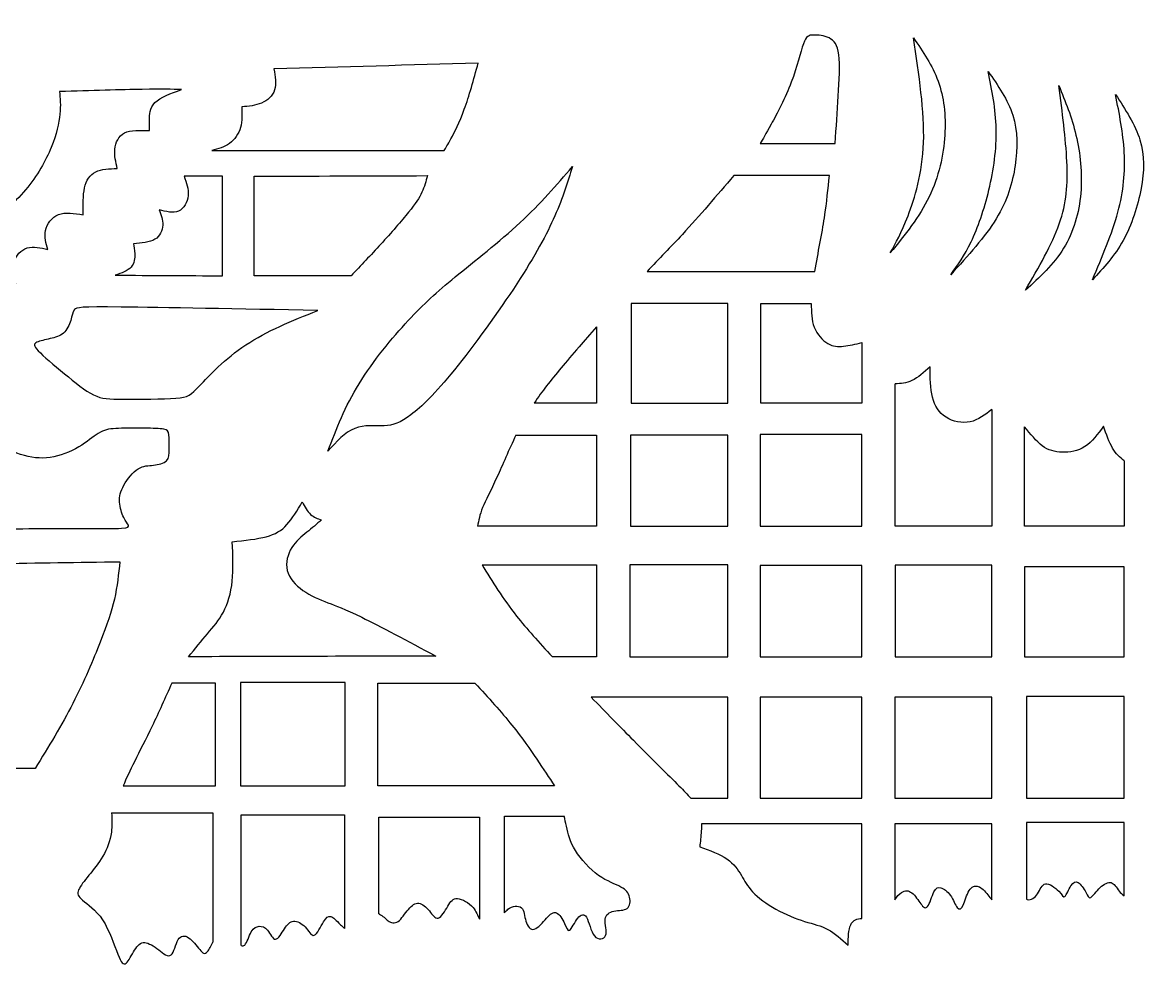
# Model space of a CAD drawing. Header units: millimetres. Extents: x 30 to 570, y 16 to 401.
# Drawn here: x 272.5 to 389.3, y 116.4 to 214.3 of the extents above; entities that cross this region are included whole.
import ezdxf

# ---------------------------------------------------------------- set-up
doc = ezdxf.new("R2010")
doc.units = ezdxf.units.MM
for name, color, linetype in [('Default', 7, 'Continuous'), ('DV1_Layer_1', 7, 'Continuous'), ('Layer_1', 7, 'Continuous')]:
    doc.layers.add(name, color=color, linetype=linetype)

# ---------------------------------------------------------------- blocks, each defined once
blk = doc.blocks.new('SE')
at = {"layer": 'DV1_Layer_1', "color": 7, "linetype": 'Continuous'}
for points, knots in [([(300.17, 19.96), (298.13, 20), (296.08, 20.05), (294.36, 20.47), (292.65, 20.89), (291.27, 21.7), (290.4, 22.74), (289.53, 23.79), (289.18, 25.08), (288.82, 26.37), (287.26, 26.33), (284.15, 26.24), (281.21, 28.28), (280.05, 29.42), (278.89, 30.55), (278.05, 31.8), (277.2, 33.05), (276.49, 32.42), (275.06, 31.18), (271.86, 31.53), (270.68, 32.31), (269.5, 33.09), (268.74, 34.47), (267.99, 35.85), (267.05, 34.87), (266.12, 33.89), (264.74, 33.38), (263.36, 32.87), (261.53, 32.83), (260.13, 33.16), (258.73, 33.49), (257.75, 34.21), (257.08, 35.07), (256.41, 35.94), (256.05, 36.97), (255.7, 37.99), (253.83, 37.9), (250.09, 37.72), (244.21, 39.86), (238.87, 42.26), (234.95, 41.91), (233.02, 41.42), (231.08, 40.93), (229.16, 40.13), (227.14, 38.79), (225.11, 37.46), (222.98, 35.59), (220.46, 33.87), (217.95, 32.16), (212.16, 29.04), (208.28, 27.04), (201.96, 24.99), (198.96, 24.34), (195.95, 23.7), (193.1, 23.43), (189.43, 23.5), (185.76, 23.56), (181.26, 23.97), (177.1, 25.28), (172.94, 26.59), (165.28, 31.04), (156.91, 35.5), (153.21, 37.08), (149.52, 38.66), (146.31, 39.59), (143.49, 40.01), (140.66, 40.44), (138.21, 40.35), (135.87, 39.66), (133.54, 38.97), (129.08, 36.39), (124.28, 35.59), (121.98, 35.41), (119.69, 35.23), (117.51, 35.27), (115.66, 35.63), (113.81, 35.99), (112.3, 36.65), (110.79, 37.32), (109.9, 35.81), (108.11, 32.78), (104.55, 31.53), (102.86, 31.24), (101.17, 30.96), (99.57, 31), (98.21, 31.53), (96.85, 32.07), (95.74, 33.09), (94.96, 34.21), (94.18, 35.32), (93.73, 36.52), (93.42, 37.79), (93.11, 39.06), (92.93, 40.39), (92.76, 41.73), (90.17, 40.88), (87.59, 40.04), (84.56, 39.21), (81.54, 38.39), (74.59, 36.79), (69.43, 36.43), (66.6, 36.68), (63.77, 36.92), (60.7, 37.59), (57.41, 38.9), (54.11, 40.22), (50.6, 42.17), (48.24, 45.18), (45.88, 48.18), (43.47, 56.29), (44.81, 61.36), (45.94, 63.41), (47.08, 65.46), (48.68, 67.02), (50.28, 68.57), (47.52, 70.89), (44.76, 73.2), (42, 75.52), (44.45, 78.15), (46.9, 80.77), (49.35, 83.4), (46.77, 85.8), (44.18, 88.21), (41.6, 90.61), (44.14, 93.24), (46.68, 95.87), (49.21, 98.49), (46.63, 101.12), (44.05, 103.75), (41.47, 106.37), (44.14, 109.04), (46.81, 111.71), (49.48, 114.39), (46.68, 116.88), (43.87, 119.37), (41.07, 121.87), (43.34, 124.63), (45.61, 127.39), (47.88, 130.15), (45.12, 132.68), (42.36, 135.22), (39.6, 137.76), (41.96, 140.39), (44.32, 143.01), (46.68, 145.64), (44.01, 148), (41.33, 150.36), (38.66, 152.72), (41.33, 155.3), (44.01, 157.88), (46.68, 160.46), (43.92, 162.87), (41.16, 165.27), (38.4, 167.68), (41.16, 170.39), (43.92, 173.11), (46.68, 175.82), (43.78, 178.09), (40.89, 180.36), (38, 182.63), (40.62, 185.31), (43.25, 187.98), (45.88, 190.65), (43.43, 193.14), (40.98, 195.63), (38.53, 198.13), (41.38, 200.49), (44.23, 202.85), (47.08, 205.21), (44.63, 207.7), (42.18, 210.19), (39.73, 212.69), (42.14, 215.22), (44.54, 217.76), (46.94, 220.3), (44.27, 222.66), (41.6, 225.02), (38.93, 227.38), (41.29, 230.32), (43.65, 233.25), (46.01, 236.19), (43.47, 238.37), (40.93, 240.56), (38.4, 242.74), (40.93, 245.68), (43.47, 248.61), (46.01, 251.55), (43.03, 253.56), (40.04, 255.56), (37.06, 257.56), (39.78, 259.83), (42.49, 262.1), (45.21, 264.37), (42.27, 267.04), (39.33, 269.72), (36.39, 272.39), (39.33, 274.92), (42.27, 277.46), (45.21, 280), (42.4, 282.49), (39.6, 284.99), (36.79, 287.48), (39.82, 290.06), (42.85, 292.64), (45.88, 295.23), (43.25, 297.81), (40.62, 300.39), (38, 302.97), (41.07, 305.29), (44.14, 307.6), (47.21, 309.92), (44.5, 311.88), (41.78, 313.84), (39.06, 315.79), (41.82, 318.51), (44.58, 321.23), (47.35, 323.94), (44.41, 326.79), (41.47, 329.64), (38.53, 332.49), (41.6, 334.8), (44.67, 337.12), (47.75, 339.43), (44.9, 342.24), (42.05, 345.04), (39.2, 347.85), (42, 349.94), (44.81, 352.03), (47.61, 354.13), (44.76, 356.17), (41.91, 358.22), (39.06, 360.27), (41.82, 363.07), (44.58, 365.88), (47.35, 368.68), (44.85, 370.78), (42.36, 372.87), (39.87, 374.96)], [0, 0, 0, 0, 0.011364, 0.011364, 0.011364, 0.022727, 0.022727, 0.022727, 0.034091, 0.034091, 0.034091, 0.045455, 0.056818, 0.056818, 0.056818, 0.068182, 0.068182, 0.068182, 0.079545, 0.090909, 0.090909, 0.090909, 0.102273, 0.102273, 0.102273, 0.113636, 0.113636, 0.113636, 0.125, 0.125, 0.125, 0.136364, 0.136364, 0.136364, 0.147727, 0.147727, 0.147727, 0.159091, 0.170455, 0.181818, 0.193182, 0.193182, 0.193182, 0.204545, 0.204545, 0.204545, 0.215909, 0.215909, 0.215909, 0.227273, 0.238636, 0.25, 0.25, 0.25, 0.261364, 0.261364, 0.261364, 0.272727, 0.272727, 0.272727, 0.284091, 0.295455, 0.295455, 0.295455, 0.306818, 0.306818, 0.306818, 0.318182, 0.318182, 0.318182, 0.329545, 0.340909, 0.340909, 0.340909, 0.352273, 0.352273, 0.352273, 0.363636, 0.363636, 0.363636, 0.375, 0.386364, 0.386364, 0.386364, 0.397727, 0.397727, 0.397727, 0.409091, 0.409091, 0.409091, 0.420455, 0.420455, 0.420455, 0.431818, 0.431818, 0.431818, 0.443182, 0.443182, 0.443182, 0.454545, 0.465909, 0.465909, 0.465909, 0.477273, 0.477273, 0.477273, 0.488636, 0.488636, 0.488636, 0.5, 0.511364, 0.511364, 0.511364, 0.522727, 0.522727, 0.522727, 0.534091, 0.534091, 0.534091, 0.545455, 0.545455, 0.545455, 0.556818, 0.556818, 0.556818, 0.568182, 0.568182, 0.568182, 0.579545, 0.579545, 0.579545, 0.590909, 0.590909, 0.590909, 0.602273, 0.602273, 0.602273, 0.613636, 0.613636, 0.613636, 0.625, 0.625, 0.625, 0.636364, 0.636364, 0.636364, 0.647727, 0.647727, 0.647727, 0.659091, 0.659091, 0.659091, 0.670455, 0.670455, 0.670455, 0.681818, 0.681818, 0.681818, 0.693182, 0.693182, 0.693182, 0.704545, 0.704545, 0.704545, 0.715909, 0.715909, 0.715909, 0.727273, 0.727273, 0.727273, 0.738636, 0.738636, 0.738636, 0.75, 0.75, 0.75, 0.761364, 0.761364, 0.761364, 0.772727, 0.772727, 0.772727, 0.784091, 0.784091, 0.784091, 0.795455, 0.795455, 0.795455, 0.806818, 0.806818, 0.806818, 0.818182, 0.818182, 0.818182, 0.829545, 0.829545, 0.829545, 0.840909, 0.840909, 0.840909, 0.852273, 0.852273, 0.852273, 0.863636, 0.863636, 0.863636, 0.875, 0.875, 0.875, 0.886364, 0.886364, 0.886364, 0.897727, 0.897727, 0.897727, 0.909091, 0.909091, 0.909091, 0.920455, 0.920455, 0.920455, 0.931818, 0.931818, 0.931818, 0.943182, 0.943182, 0.943182, 0.954545, 0.954545, 0.954545, 0.965909, 0.965909, 0.965909, 0.977273, 0.977273, 0.977273, 1, 1, 1, 1]), ([(300.17, 19.96), (302.22, 20), (304.27, 20.05), (305.98, 20.47), (307.7, 20.89), (309.08, 21.7), (309.95, 22.74), (310.81, 23.79), (311.17, 25.08), (311.53, 26.37), (313.09, 26.33), (316.2, 26.24), (319.14, 28.28), (320.3, 29.42), (321.46, 30.55), (322.3, 31.8), (323.15, 33.05), (323.86, 32.42), (325.28, 31.18), (328.49, 31.53), (329.67, 32.31), (330.85, 33.09), (331.61, 34.47), (332.36, 35.85), (333.3, 34.87), (334.23, 33.89), (335.61, 33.38), (336.99, 32.87), (338.82, 32.83), (340.22, 33.16), (341.62, 33.49), (342.6, 34.21), (343.27, 35.07), (343.94, 35.94), (344.29, 36.97), (344.65, 37.99), (346.52, 37.9), (350.26, 37.72), (356.14, 39.86), (361.48, 42.26), (365.4, 41.91), (367.33, 41.42), (369.27, 40.93), (371.18, 40.13), (373.21, 38.79), (375.24, 37.46), (377.37, 35.59), (379.89, 33.87), (382.4, 32.16), (388.19, 29.04), (392.06, 27.04), (398.39, 24.99), (401.39, 24.34), (404.4, 23.7), (407.25, 23.43), (410.92, 23.5), (414.59, 23.56), (419.09, 23.97), (423.25, 25.28), (427.41, 26.59), (435.07, 31.04), (443.44, 35.5), (447.14, 37.08), (450.83, 38.66), (454.04, 39.59), (456.86, 40.01), (459.69, 40.44), (462.14, 40.35), (464.48, 39.66), (466.81, 38.97), (471.26, 36.39), (476.07, 35.59), (478.37, 35.41), (480.66, 35.23), (482.84, 35.27), (484.69, 35.63), (486.54, 35.99), (488.05, 36.65), (489.56, 37.32), (490.45, 35.81), (492.23, 32.78), (495.8, 31.53), (497.49, 31.24), (499.18, 30.96), (500.78, 31), (502.14, 31.53), (503.5, 32.07), (504.61, 33.09), (505.39, 34.21), (506.17, 35.32), (506.61, 36.52), (506.93, 37.79), (507.24, 39.06), (507.42, 40.39), (507.59, 41.73), (510.18, 40.88), (512.76, 40.04), (515.78, 39.21), (518.81, 38.39), (525.76, 36.79), (530.92, 36.43), (533.75, 36.68), (536.58, 36.92), (539.65, 37.59), (542.94, 38.9), (546.24, 40.22), (549.75, 42.17), (552.11, 45.18), (554.47, 48.18), (556.88, 56.29), (555.54, 61.36), (554.41, 63.41), (553.27, 65.46), (551.67, 67.02), (550.07, 68.57), (552.83, 70.89), (555.59, 73.2), (558.35, 75.52), (555.9, 78.15), (553.45, 80.77), (551, 83.4), (553.58, 85.8), (556.16, 88.21), (558.75, 90.61), (556.21, 93.24), (553.67, 95.87), (551.13, 98.49), (553.72, 101.12), (556.3, 103.75), (558.88, 106.37), (556.21, 109.04), (553.54, 111.71), (550.87, 114.39), (553.67, 116.88), (556.48, 119.37), (559.28, 121.87), (557.01, 124.63), (554.74, 127.39), (552.47, 130.15), (555.23, 132.68), (557.99, 135.22), (560.75, 137.76), (558.39, 140.39), (556.03, 143.01), (553.67, 145.64), (556.34, 148), (559.01, 150.36), (561.68, 152.72), (559.01, 155.3), (556.34, 157.88), (553.67, 160.46), (556.43, 162.87), (559.19, 165.27), (561.95, 167.68), (559.19, 170.39), (556.43, 173.11), (553.67, 175.82), (556.57, 178.09), (559.46, 180.36), (562.35, 182.63), (559.73, 185.31), (557.1, 187.98), (554.47, 190.65), (556.92, 193.14), (559.37, 195.63), (561.82, 198.13), (558.97, 200.49), (556.12, 202.85), (553.27, 205.21), (555.72, 207.7), (558.17, 210.19), (560.62, 212.69), (558.21, 215.22), (555.81, 217.76), (553.4, 220.3), (556.08, 222.66), (558.75, 225.02), (561.42, 227.38), (559.06, 230.32), (556.7, 233.25), (554.34, 236.19), (556.88, 238.37), (559.41, 240.56), (561.95, 242.74), (559.41, 245.68), (556.88, 248.61), (554.34, 251.55), (557.32, 253.56), (560.3, 255.56), (563.29, 257.56), (560.57, 259.83), (557.86, 262.1), (555.14, 264.37), (558.08, 267.04), (561.02, 269.72), (563.96, 272.39), (561.02, 274.92), (558.08, 277.46), (555.14, 280), (557.95, 282.49), (560.75, 284.99), (563.55, 287.48), (560.53, 290.06), (557.5, 292.64), (554.47, 295.23), (557.1, 297.81), (559.73, 300.39), (562.35, 302.97), (559.28, 305.29), (556.21, 307.6), (553.14, 309.92), (555.85, 311.88), (558.57, 313.84), (561.28, 315.79), (558.52, 318.51), (555.76, 321.23), (553, 323.94), (555.94, 326.79), (558.88, 329.64), (561.82, 332.49), (558.75, 334.8), (555.67, 337.12), (552.6, 339.43), (555.45, 342.24), (558.3, 345.04), (561.15, 347.85), (558.35, 349.94), (555.54, 352.03), (552.74, 354.13), (555.59, 356.17), (558.44, 358.22), (561.28, 360.27), (558.52, 363.07), (555.76, 365.88), (553, 368.68), (555.5, 370.78), (557.99, 372.87), (560.48, 374.96)], [0, 0, 0, 0, 0.011364, 0.011364, 0.011364, 0.022727, 0.022727, 0.022727, 0.034091, 0.034091, 0.034091, 0.045455, 0.056818, 0.056818, 0.056818, 0.068182, 0.068182, 0.068182, 0.079545, 0.090909, 0.090909, 0.090909, 0.102273, 0.102273, 0.102273, 0.113636, 0.113636, 0.113636, 0.125, 0.125, 0.125, 0.136364, 0.136364, 0.136364, 0.147727, 0.147727, 0.147727, 0.159091, 0.170455, 0.181818, 0.193182, 0.193182, 0.193182, 0.204545, 0.204545, 0.204545, 0.215909, 0.215909, 0.215909, 0.227273, 0.238636, 0.25, 0.25, 0.25, 0.261364, 0.261364, 0.261364, 0.272727, 0.272727, 0.272727, 0.284091, 0.295455, 0.295455, 0.295455, 0.306818, 0.306818, 0.306818, 0.318182, 0.318182, 0.318182, 0.329545, 0.340909, 0.340909, 0.340909, 0.352273, 0.352273, 0.352273, 0.363636, 0.363636, 0.363636, 0.375, 0.386364, 0.386364, 0.386364, 0.397727, 0.397727, 0.397727, 0.409091, 0.409091, 0.409091, 0.420455, 0.420455, 0.420455, 0.431818, 0.431818, 0.431818, 0.443182, 0.443182, 0.443182, 0.454545, 0.465909, 0.465909, 0.465909, 0.477273, 0.477273, 0.477273, 0.488636, 0.488636, 0.488636, 0.5, 0.511364, 0.511364, 0.511364, 0.522727, 0.522727, 0.522727, 0.534091, 0.534091, 0.534091, 0.545455, 0.545455, 0.545455, 0.556818, 0.556818, 0.556818, 0.568182, 0.568182, 0.568182, 0.579545, 0.579545, 0.579545, 0.590909, 0.590909, 0.590909, 0.602273, 0.602273, 0.602273, 0.613636, 0.613636, 0.613636, 0.625, 0.625, 0.625, 0.636364, 0.636364, 0.636364, 0.647727, 0.647727, 0.647727, 0.659091, 0.659091, 0.659091, 0.670455, 0.670455, 0.670455, 0.681818, 0.681818, 0.681818, 0.693182, 0.693182, 0.693182, 0.704545, 0.704545, 0.704545, 0.715909, 0.715909, 0.715909, 0.727273, 0.727273, 0.727273, 0.738636, 0.738636, 0.738636, 0.75, 0.75, 0.75, 0.761364, 0.761364, 0.761364, 0.772727, 0.772727, 0.772727, 0.784091, 0.784091, 0.784091, 0.795455, 0.795455, 0.795455, 0.806818, 0.806818, 0.806818, 0.818182, 0.818182, 0.818182, 0.829545, 0.829545, 0.829545, 0.840909, 0.840909, 0.840909, 0.852273, 0.852273, 0.852273, 0.863636, 0.863636, 0.863636, 0.875, 0.875, 0.875, 0.886364, 0.886364, 0.886364, 0.897727, 0.897727, 0.897727, 0.909091, 0.909091, 0.909091, 0.920455, 0.920455, 0.920455, 0.931818, 0.931818, 0.931818, 0.943182, 0.943182, 0.943182, 0.954545, 0.954545, 0.954545, 0.965909, 0.965909, 0.965909, 0.977273, 0.977273, 0.977273, 1, 1, 1, 1]), ([(356.83, 201.73), (356.94, 203.37), (357.05, 205.01), (357.15, 206.65), (357.25, 208.28), (357.34, 209.9), (357.21, 210.93), (357.07, 211.97), (356.72, 212.41), (356.21, 212.67), (355.69, 212.92), (355.03, 212.99), (354.56, 212.98), (354.1, 212.97), (353.83, 212.88), (353.22, 211.24), (352.88, 209.69), (352.27, 208.08), (351.66, 206.47), (350.78, 204.8), (350.19, 203.73), (349.61, 202.66), (349.32, 202.19), (349.03, 201.73)], [0, 0, 0, 0, 0.111111, 0.111111, 0.111111, 0.222222, 0.222222, 0.222222, 0.333333, 0.333333, 0.333333, 0.444444, 0.444444, 0.444444, 0.555556, 0.555556, 0.666667, 0.666667, 0.666667, 0.777778, 0.777778, 0.777778, 1, 1, 1, 1]), ([(364.95, 212.69), (365.53, 208.86), (366.11, 205.03), (366, 201.82), (365.89, 198.62), (365.08, 196.04), (364.39, 194.23), (363.7, 192.43), (363.13, 191.41), (362.55, 190.38), (364.06, 192.25), (365.57, 194.12), (366.58, 196.19), (367.58, 198.26), (368.07, 200.53), (368.2, 202.6), (368.33, 204.67), (368.11, 206.54), (367.51, 208.19), (366.91, 209.84), (365.93, 211.26), (364.95, 212.69)], [0, 0, 0, 0, 0.125, 0.125, 0.125, 0.25, 0.25, 0.25, 0.375, 0.375, 0.375, 0.5, 0.5, 0.5, 0.625, 0.625, 0.625, 0.75, 0.75, 0.75, 1, 1, 1, 1]), ([(319.78, 210.06), (319.31, 208.35), (318.84, 206.64), (318.34, 205.27), (317.84, 203.9), (317.31, 202.88), (316.6, 201.57), (316.42, 201.28), (316.24, 200.99), (308.2, 200.99), (300.16, 200.99), (292.12, 200.99), (292.79, 201.17), (293.45, 201.35), (294.52, 202.13), (294.92, 202.73), (295.11, 203.39), (295.3, 204.06), (295.27, 204.79), (295.25, 205.52), (295.96, 205.59), (296.67, 205.66), (297.92, 206.19), (298.45, 206.66), (298.85, 207.9), (298.72, 208.68), (298.58, 209.46), (305.65, 209.66), (312.71, 209.86), (319.78, 210.06)], [0, 0, 0, 0, 0.083333, 0.083333, 0.083333, 0.166667, 0.166667, 0.25, 0.25, 0.25, 0.333333, 0.333333, 0.333333, 0.416667, 0.416667, 0.5, 0.5, 0.5, 0.583333, 0.583333, 0.583333, 0.666667, 0.666667, 0.75, 0.75, 0.833333, 0.833333, 0.833333, 1, 1, 1, 1]), ([(372.7, 209.21), (373.1, 207.25), (373.5, 205.3), (373.54, 203.23), (373.59, 201.16), (372.96, 196.79), (371.63, 192.96), (370.94, 191.52), (370.25, 190.07), (369.54, 189.09), (368.82, 188.11), (370.6, 190.07), (372.39, 192.03), (373.54, 193.92), (374.7, 195.81), (375.23, 197.64), (375.5, 199.44), (375.77, 201.24), (375.77, 203.03), (375.26, 204.65), (374.75, 206.28), (373.72, 207.74), (372.7, 209.21)], [0, 0, 0, 0, 0.111111, 0.111111, 0.111111, 0.222222, 0.333333, 0.333333, 0.333333, 0.444444, 0.444444, 0.444444, 0.555556, 0.555556, 0.555556, 0.666667, 0.666667, 0.666667, 0.777778, 0.777778, 0.777778, 1, 1, 1, 1]), ([(276.33, 207.12), (279.57, 207.21), (282.81, 207.3), (287.03, 207.37), (288.01, 207.35), (288.99, 207.32), (287.88, 206.92), (286.77, 206.52), (285.66, 205.41), (285.66, 204.7), (285.66, 203.68), (285.66, 203.37), (285.66, 203.06), (284.68, 203.1), (283.7, 203.15), (283.07, 202.83), (282.44, 202.5), (282.15, 201.81), (282.08, 201.14), (282.01, 200.46), (282.17, 199.79), (282.32, 199.13), (281.5, 199.11), (280.68, 199.08), (280.08, 198.78), (279.48, 198.48), (279.1, 197.91), (278.93, 197.12), (278.75, 196.33), (278.77, 195.33), (278.79, 194.33), (277.86, 194.48), (276.93, 194.64), (276.22, 194.36), (275.5, 194.08), (275.02, 193.37), (274.87, 192.7), (274.73, 192.02), (274.93, 191.37), (275.13, 190.73), (274.37, 190.91), (273.62, 191.09), (272.97, 190.89), (272.33, 190.69), (271.8, 190.11), (271.44, 188.75), (271.62, 187.98), (271.8, 187.2), (271.17, 187.33), (270.55, 187.47), (269.51, 187), (269.08, 186.4), (268.66, 185.8), (267.93, 186.75), (267.2, 187.71), (266.39, 188.58), (265.58, 189.44), (264.69, 190.22), (263.8, 191), (265.38, 191.62), (266.95, 192.24), (268.51, 193.21), (270.06, 194.17), (271.6, 195.48), (272.81, 196.93), (274.02, 198.37), (274.91, 199.95), (275.47, 201.32), (276.04, 202.68), (276.28, 203.84), (276.37, 204.77), (276.46, 205.7), (276.39, 206.41), (276.33, 207.12)], [0, 0, 0, 0, 0.037037, 0.037037, 0.074074, 0.074074, 0.074074, 0.111111, 0.111111, 0.148148, 0.148148, 0.185185, 0.185185, 0.185185, 0.222222, 0.222222, 0.222222, 0.259259, 0.259259, 0.259259, 0.296296, 0.296296, 0.296296, 0.333333, 0.333333, 0.333333, 0.37037, 0.37037, 0.37037, 0.407407, 0.407407, 0.407407, 0.444444, 0.444444, 0.444444, 0.481481, 0.481481, 0.481481, 0.518519, 0.518519, 0.518519, 0.555556, 0.555556, 0.555556, 0.592593, 0.592593, 0.62963, 0.62963, 0.62963, 0.666667, 0.666667, 0.703704, 0.703704, 0.703704, 0.740741, 0.740741, 0.740741, 0.777778, 0.777778, 0.777778, 0.814815, 0.814815, 0.814815, 0.851852, 0.851852, 0.851852, 0.888889, 0.888889, 0.888889, 0.925926, 0.925926, 0.925926, 1, 1, 1, 1]), ([(380.04, 207.74), (380.4, 204.98), (380.76, 202.22), (380.87, 199.86), (380.98, 197.5), (380.84, 195.55), (380.09, 193.39), (379.33, 191.23), (377.95, 188.87), (376.57, 186.51), (378.04, 187.84), (379.51, 189.18), (380.53, 190.85), (381.56, 192.52), (382.71, 196.53), (382.27, 200.71), (381.82, 202.58), (381.38, 204.45), (380.71, 206.1), (380.04, 207.74)], [0, 0, 0, 0, 0.125, 0.125, 0.125, 0.25, 0.25, 0.25, 0.375, 0.375, 0.375, 0.5, 0.5, 0.5, 0.625, 0.75, 0.75, 0.75, 1, 1, 1, 1]), ([(385.92, 206.81), (386.32, 204.81), (386.72, 202.8), (386.83, 200.8), (386.94, 198.8), (386.77, 196.79), (386.16, 194.59), (385.56, 192.38), (384.54, 189.98), (383.52, 187.58), (384.67, 188.82), (386.99, 191.32), (388.23, 195.23), (388.57, 197.04), (388.9, 198.84), (388.95, 200.49), (388.46, 202.09), (387.97, 203.69), (386.94, 205.25), (385.92, 206.81)], [0, 0, 0, 0, 0.125, 0.125, 0.125, 0.25, 0.25, 0.25, 0.375, 0.375, 0.375, 0.5, 0.625, 0.625, 0.625, 0.75, 0.75, 0.75, 1, 1, 1, 1]), ([(329.56, 199.33), (327.91, 197.42), (326.26, 195.5), (324.13, 193.52), (321.99, 191.54), (316.74, 187.44), (312.86, 183.97), (308.86, 179.16), (307.41, 176.8), (305.96, 174.44), (305.07, 172.13), (304.18, 169.81), (305.07, 170.79), (305.96, 171.77), (306.96, 172.17), (307.97, 172.57), (310.19, 172.22), (311.7, 172.75), (312.8, 173.57), (313.89, 174.4), (315.31, 175.78), (317.31, 178.25), (319.32, 180.72), (321.9, 184.28), (323.79, 187.18), (325.68, 190.07), (326.89, 192.3), (327.73, 194.21), (328.58, 196.12), (329.07, 197.73), (329.56, 199.33)], [0, 0, 0, 0, 0.076923, 0.076923, 0.076923, 0.153846, 0.230769, 0.307692, 0.307692, 0.307692, 0.384615, 0.384615, 0.384615, 0.461538, 0.461538, 0.461538, 0.538462, 0.615385, 0.615385, 0.615385, 0.692308, 0.692308, 0.692308, 0.769231, 0.769231, 0.769231, 0.846154, 0.846154, 0.846154, 1, 1, 1, 1]), ([(293.25, 198.33), (293.25, 194.88), (293.25, 191.44), (293.25, 188), (289.54, 188.02), (285.83, 188.04), (282.12, 188.06), (282.77, 188.29), (283.41, 188.51), (284.1, 189.29), (284.15, 189.84), (284.13, 190.28), (284.12, 190.71), (284.06, 191.02), (283.99, 191.33), (284.83, 191.4), (285.68, 191.46), (286.77, 192.11), (287.01, 192.69), (287.06, 193.8), (286.86, 194.33), (286.66, 194.86), (287.39, 194.66), (288.12, 194.46), (288.68, 194.71), (289.23, 194.95), (289.61, 195.64), (289.68, 196.32), (289.74, 196.99), (289.5, 197.66), (289.25, 198.33), (290.59, 198.33), (291.92, 198.33), (293.25, 198.33)], [0, 0, 0, 0, 0.076923, 0.076923, 0.076923, 0.153846, 0.153846, 0.153846, 0.230769, 0.230769, 0.307692, 0.307692, 0.307692, 0.384615, 0.384615, 0.384615, 0.461538, 0.461538, 0.538462, 0.538462, 0.615385, 0.615385, 0.615385, 0.692308, 0.692308, 0.692308, 0.769231, 0.769231, 0.769231, 0.846154, 0.846154, 0.846154, 1, 1, 1, 1]), ([(314.51, 198.39), (308.51, 198.37), (302.52, 198.35), (296.52, 198.33), (296.52, 194.88), (296.52, 191.44), (296.52, 188), (299.87, 188), (303.23, 188), (306.58, 188), (307.6, 189.06), (308.62, 190.13), (310.73, 192.44), (311.82, 193.69), (312.56, 194.6), (313.29, 195.51), (313.67, 196.08), (313.93, 196.66), (314.2, 197.24), (314.36, 197.82), (314.51, 198.39)], [0, 0, 0, 0, 0.125, 0.125, 0.125, 0.25, 0.25, 0.25, 0.375, 0.375, 0.375, 0.5, 0.5, 0.625, 0.625, 0.625, 0.75, 0.75, 0.75, 1, 1, 1, 1]), ([(346.3, 198.39), (344.54, 196.33), (342.79, 194.26), (340.97, 192.3), (339.77, 191), (338.53, 189.75), (337.3, 188.46)], [0, 0, 0, 0, 0.333333, 0.333333, 0.333333, 1, 1, 1, 1]), ([(354.7, 188.46), (355.07, 190.42), (355.45, 192.37), (355.71, 194.03), (355.96, 195.68), (356.09, 197.04), (356.23, 198.39)], [0, 0, 0, 0, 0.333333, 0.333333, 0.333333, 1, 1, 1, 1]), ([(303.12, 184.4), (300.47, 183.33), (297.83, 182.27), (295.66, 180.83), (293.5, 179.4), (291.81, 177.6), (290.87, 176.6), (289.92, 175.6), (289.52, 175.2), (284.59, 175.2), (283.01, 175.2), (281.44, 175.2), (280.75, 175.2), (279.87, 175.64), (278.99, 176.07), (277.93, 176.94), (275.75, 178.74), (274.64, 179.67), (273.59, 180.78), (273.66, 180.96), (273.97, 181.1), (274.28, 181.25), (274.84, 181.36), (275.88, 181.6), (276.37, 181.73), (276.74, 182.06), (277.1, 182.38), (277.35, 182.89), (277.49, 183.36), (277.64, 183.82), (277.68, 184.24), (277.89, 184.49), (278.1, 184.73), (278.48, 184.8), (282.71, 184.76), (286.94, 184.71), (295.03, 184.56), (303.12, 184.4)], [0, 0, 0, 0, 0.066667, 0.066667, 0.066667, 0.133333, 0.133333, 0.133333, 0.2, 0.266667, 0.266667, 0.266667, 0.333333, 0.333333, 0.333333, 0.4, 0.4, 0.466667, 0.466667, 0.533333, 0.533333, 0.533333, 0.6, 0.6, 0.666667, 0.666667, 0.666667, 0.733333, 0.733333, 0.733333, 0.8, 0.8, 0.8, 0.866667, 0.866667, 0.866667, 1, 1, 1, 1]), ([(359.59, 181.07), (359.59, 181.07), (359.59, 174.8), (359.59, 174.8), (349.1, 174.8), (349.1, 174.8), (349.1, 185.13), (349.1, 185.13), (354.35, 185.13), (354.35, 185.13)], [0, 0, 0, 0, 0.2, 0.2, 0.4, 0.4, 0.6, 0.6, 1, 1, 1, 1]), ([(354.35, 185.13), (354.35, 184.27), (354.36, 183.4), (354.65, 182.66), (354.94, 181.91), (355.52, 181.29), (356.61, 180.65), (357.12, 180.62), (357.7, 180.69), (358.28, 180.76), (358.94, 180.91), (359.59, 181.07)], [0, 0, 0, 0, 0.2, 0.2, 0.2, 0.4, 0.4, 0.6, 0.6, 0.6, 1, 1, 1, 1]), ([(332.04, 182.7), (332.04, 182.7), (332.04, 174.8), (332.04, 174.8), (325.6, 174.8), (325.6, 174.8)], [0, 0, 0, 0, 0.333333, 0.333333, 1, 1, 1, 1]), ([(332.04, 182.7), (331.4, 181.96), (330.8, 181.26), (330.26, 180.63), (328.84, 178.98), (327.84, 177.82), (326.87, 176.57), (326.44, 176.01), (326.01, 175.43), (325.6, 174.8)], [0, 0, 0, 0, 0.25, 0.25, 0.25, 0.5, 0.5, 0.5, 1, 1, 1, 1]), ([(373.09, 174.14), (372.38, 173.58), (371.67, 173.03), (370.83, 172.85), (370, 172.67), (369.04, 172.87), (368.33, 173.33), (367.62, 173.78), (367.16, 174.49), (366.69, 176.31), (366.69, 177.42), (366.69, 178.54), (366.05, 177.98), (365.4, 177.42), (364.8, 177.14), (364.19, 176.85), (363.63, 176.82), (363.06, 176.8)], [0, 0, 0, 0, 0.142857, 0.142857, 0.142857, 0.285714, 0.285714, 0.285714, 0.428571, 0.428571, 0.571429, 0.571429, 0.571429, 0.714286, 0.714286, 0.714286, 1, 1, 1, 1]), ([(373.09, 174.14), (373.09, 174.14), (373.09, 162.01), (373.09, 162.01), (363.06, 162.01), (363.06, 162.01), (363.06, 176.8), (363.06, 176.8)], [0, 0, 0, 0, 0.25, 0.25, 0.5, 0.5, 1, 1, 1, 1]), ([(264.33, 173.2), (265.18, 173.74), (266.02, 174.27), (266.86, 174.8), (267.73, 173.4), (268.6, 172), (269.57, 171.06), (270.55, 170.12), (271.64, 169.63), (272.68, 169.35), (273.73, 169.07), (274.73, 169.01), (275.75, 169.22), (276.77, 169.43), (277.82, 169.92), (278.63, 170.43), (279.44, 170.94), (280.01, 171.47), (281.12, 172.07), (281.66, 172.14), (283.23, 172.2), (284.28, 172.2), (285.16, 172.19), (286.03, 172.18), (286.74, 172.16), (287.14, 172.08), (287.54, 172), (287.63, 171.87), (287.68, 171.5), (287.72, 171.14), (287.72, 170.54), (287.72, 170.03), (287.72, 169.52), (287.72, 169.09), (287.44, 168.82), (287.17, 168.54), (286.61, 168.41), (286.08, 168.35), (285.55, 168.3), (285.03, 168.32), (284.49, 167.97), (283.95, 167.63), (283.37, 166.92), (283.01, 166.28), (282.66, 165.65), (282.52, 165.1), (282.56, 164.52), (282.59, 163.94), (282.79, 163.34), (282.99, 162.93), (283.19, 162.52), (283.39, 162.3), (283.47, 162.13), (283.55, 161.96), (283.5, 161.85), (282.77, 161.81), (282.04, 161.76), (280.61, 161.79), (278.14, 161.79), (275.66, 161.79), (272.13, 161.76), (268.6, 161.74), (268.09, 163.47), (267.57, 165.21), (267.04, 166.73), (266.51, 168.25), (265.95, 169.56), (265.5, 170.61), (265.04, 171.65), (264.69, 172.43), (264.33, 173.2)], [0, 0, 0, 0, 0.04, 0.04, 0.04, 0.08, 0.08, 0.08, 0.12, 0.12, 0.12, 0.16, 0.16, 0.16, 0.2, 0.2, 0.2, 0.24, 0.24, 0.28, 0.28, 0.32, 0.32, 0.32, 0.36, 0.36, 0.36, 0.4, 0.4, 0.4, 0.44, 0.44, 0.44, 0.48, 0.48, 0.48, 0.52, 0.52, 0.52, 0.56, 0.56, 0.56, 0.6, 0.6, 0.6, 0.64, 0.64, 0.64, 0.68, 0.68, 0.68, 0.72, 0.72, 0.72, 0.76, 0.76, 0.76, 0.8, 0.8, 0.8, 0.84, 0.84, 0.84, 0.88, 0.88, 0.88, 0.92, 0.92, 0.92, 1, 1, 1, 1]), ([(386.82, 168.81), (386.39, 169.16), (385.97, 169.52), (385.62, 170.12), (385.26, 170.72), (384.97, 171.56), (384.68, 172.4), (384.08, 171.58), (383.48, 170.76), (382.75, 170.28), (382.02, 169.81), (381.15, 169.67), (379.62, 169.72), (378.95, 169.89), (378.32, 170.36), (377.69, 170.83), (377.09, 171.58), (376.49, 172.34)], [0, 0, 0, 0, 0.142857, 0.142857, 0.142857, 0.285714, 0.285714, 0.285714, 0.428571, 0.428571, 0.428571, 0.571429, 0.571429, 0.714286, 0.714286, 0.714286, 1, 1, 1, 1]), ([(386.82, 168.81), (386.82, 168.81), (386.82, 162.01), (386.82, 162.01), (376.49, 162.01), (376.49, 162.01), (376.49, 172.34), (376.49, 172.34)], [0, 0, 0, 0, 0.25, 0.25, 0.5, 0.5, 1, 1, 1, 1]), ([(323.7, 171.47), (323.7, 171.47), (332.04, 171.47), (332.04, 171.47), (332.04, 162.01), (332.04, 162.01), (319.71, 162.01), (319.71, 162.01)], [0, 0, 0, 0, 0.25, 0.25, 0.5, 0.5, 1, 1, 1, 1]), ([(323.7, 171.47), (322.97, 169.97), (322.29, 168.34), (321.73, 167.1), (321.06, 165.63), (320.55, 164.72), (320.24, 163.96), (319.93, 163.21), (319.82, 162.61), (319.71, 162.01)], [0, 0, 0, 0, 0.25, 0.25, 0.25, 0.5, 0.5, 0.5, 1, 1, 1, 1]), ([(289.72, 148.48), (298.27, 148.5), (306.83, 148.53), (315.38, 148.55), (312.47, 150.1), (309.56, 151.66), (307.7, 152.57), (305.85, 153.48), (304.25, 154.01), (302.38, 154.81), (300.81, 155.92), (300.16, 156.63), (299.96, 157.43), (299.76, 158.23), (300.01, 159.12), (300.43, 159.8), (300.85, 160.48), (301.45, 160.94), (301.99, 161.39), (302.54, 161.83), (303.03, 162.25), (303.52, 162.68), (303.12, 162.81), (302.72, 162.94), (302.38, 163.25), (302.05, 163.56), (301.78, 164.05), (301.52, 164.54), (301.01, 163.67), (300.49, 162.81), (299.93, 162.19), (299.36, 161.56), (298.74, 161.19), (296.83, 160.68), (295.54, 160.54), (294.25, 160.41), (294.32, 158.99), (294.39, 157.57), (294.12, 155.06), (293.79, 153.97), (293.33, 153.1), (292.88, 152.24), (292.3, 151.59), (291.68, 150.86), (291.05, 150.12), (290.39, 149.3), (289.72, 148.48)], [0, 0, 0, 0, 0.055556, 0.055556, 0.055556, 0.111111, 0.111111, 0.111111, 0.166667, 0.222222, 0.222222, 0.277778, 0.277778, 0.277778, 0.333333, 0.333333, 0.333333, 0.388889, 0.388889, 0.388889, 0.444444, 0.444444, 0.444444, 0.5, 0.5, 0.5, 0.555556, 0.555556, 0.555556, 0.611111, 0.611111, 0.611111, 0.666667, 0.666667, 0.722222, 0.722222, 0.722222, 0.777778, 0.777778, 0.833333, 0.833333, 0.833333, 0.888889, 0.888889, 0.888889, 1, 1, 1, 1]), ([(269.73, 158.14), (270.06, 155.23), (270.4, 152.32), (270.35, 146.44), (269.97, 143.46), (269.26, 139.28), (268.93, 138.08), (268.6, 136.89), (270.33, 136.89), (272.06, 136.89), (273.79, 136.89), (275.17, 139.13), (276.55, 141.37), (277.71, 143.64), (278.88, 145.9), (279.84, 148.19), (280.55, 150), (281.26, 151.81), (281.72, 153.15), (282.02, 154.46), (282.32, 155.77), (282.46, 157.06), (282.59, 158.34), (278.3, 158.28), (274.02, 158.21), (269.73, 158.14)], [0, 0, 0, 0, 0.1, 0.1, 0.2, 0.2, 0.3, 0.3, 0.3, 0.4, 0.4, 0.4, 0.5, 0.5, 0.5, 0.6, 0.6, 0.6, 0.7, 0.7, 0.7, 0.8, 0.8, 0.8, 1, 1, 1, 1]), ([(320.18, 158.01), (320.18, 158.01), (332.04, 158.01), (332.04, 158.01), (332.04, 148.48), (332.04, 148.48), (327.48, 148.48), (327.48, 148.48)], [0, 0, 0, 0, 0.25, 0.25, 0.5, 0.5, 1, 1, 1, 1]), ([(320.18, 158.01), (321.24, 156.28), (322.31, 154.55), (323.77, 152.69), (324.82, 151.37), (326.07, 149.98), (327.48, 148.48)], [0, 0, 0, 0, 0.333333, 0.333333, 0.333333, 1, 1, 1, 1]), ([(282.92, 135.09), (282.92, 135.09), (292.52, 135.09), (292.52, 135.09), (292.52, 145.75), (292.52, 145.75), (287.99, 145.75), (287.99, 145.75)], [0, 0, 0, 0, 0.25, 0.25, 0.5, 0.5, 1, 1, 1, 1]), ([(287.99, 145.75), (287.3, 144.22), (286.61, 142.68), (285.95, 141.29), (285.28, 139.91), (284.63, 138.66), (284.13, 137.65), (283.63, 136.64), (283.28, 135.86), (282.92, 135.09)], [0, 0, 0, 0, 0.25, 0.25, 0.25, 0.5, 0.5, 0.5, 1, 1, 1, 1]), ([(327.71, 135.09), (327.71, 135.09), (309.38, 135.09), (309.38, 135.09), (309.38, 145.75), (309.38, 145.75), (319.44, 145.75), (319.44, 145.75)], [0, 0, 0, 0, 0.25, 0.25, 0.5, 0.5, 1, 1, 1, 1]), ([(319.44, 145.75), (320.82, 144.24), (322.2, 142.73), (324.37, 140.04), (325.17, 138.86), (325.86, 137.84), (326.55, 136.82), (327.13, 135.95), (327.71, 135.09)], [0, 0, 0, 0, 0.25, 0.25, 0.5, 0.5, 0.5, 1, 1, 1, 1]), ([(341.83, 133.82), (341.83, 133.82), (345.7, 133.82), (345.7, 133.82), (345.7, 144.28), (345.7, 144.28), (331.51, 144.28), (331.51, 144.28)], [0, 0, 0, 0, 0.25, 0.25, 0.5, 0.5, 1, 1, 1, 1]), ([(331.51, 144.28), (333.02, 142.73), (334.54, 141.17), (335.88, 139.82), (337.9, 137.77), (339.5, 136.2), (340.61, 135.09), (341.11, 134.59), (341.51, 134.18), (341.83, 133.82)], [0, 0, 0, 0, 0.25, 0.25, 0.25, 0.5, 0.5, 0.5, 1, 1, 1, 1]), ([(281.73, 132.28), (281.78, 131.6), (281.8, 130.92), (281.71, 130.28), (281.59, 129.38), (281.26, 128.53), (280.39, 127.05), (279.86, 126.4), (279.38, 125.81), (278.9, 125.22), (278.06, 124.16), (278.24, 123.62), (278.73, 123.21), (279.21, 122.8), (280.1, 122.25), (280.8, 121.18), (281.5, 120.11), (282.01, 118.54), (282.38, 117.63), (282.75, 116.72), (282.97, 116.47), (283.23, 116.68), (283.5, 116.89), (283.81, 117.56), (284.43, 118.54), (284.75, 118.85), (285.17, 118.83), (285.59, 118.8), (286.12, 118.45), (286.62, 118.07), (287.12, 117.69), (287.59, 117.29), (287.9, 117.54), (288.21, 117.78), (288.37, 118.67), (288.64, 119.13), (288.92, 119.58), (289.32, 119.6), (289.73, 119.33), (290.14, 119.05), (290.57, 118.47), (290.88, 118.09), (291.19, 117.72), (291.39, 117.54), (291.68, 117.89), (291.85, 118.1), (292.05, 118.49), (292.25, 118.88)], [0, 0, 0, 0, 0.055556, 0.055556, 0.055556, 0.111111, 0.111111, 0.166667, 0.166667, 0.166667, 0.222222, 0.277778, 0.277778, 0.277778, 0.333333, 0.333333, 0.333333, 0.388889, 0.388889, 0.388889, 0.444444, 0.444444, 0.444444, 0.5, 0.5, 0.555556, 0.555556, 0.555556, 0.611111, 0.611111, 0.611111, 0.666667, 0.666667, 0.666667, 0.722222, 0.722222, 0.722222, 0.777778, 0.777778, 0.777778, 0.833333, 0.833333, 0.833333, 0.888889, 0.888889, 0.888889, 1, 1, 1, 1]), ([(281.73, 132.28), (281.73, 132.28), (292.25, 132.28), (292.25, 132.28), (292.25, 118.88), (292.25, 118.88)], [0, 0, 0, 0, 0.333333, 0.333333, 1, 1, 1, 1]), ([(295.19, 118.53), (295.19, 118.53), (295.19, 132.09), (295.19, 132.09), (305.91, 132.09), (305.91, 132.09), (305.91, 120.29), (305.91, 120.29)], [0, 0, 0, 0, 0.25, 0.25, 0.5, 0.5, 1, 1, 1, 1]), ([(309.45, 121.81), (309.45, 121.81), (309.45, 131.82), (309.45, 131.82), (319.91, 131.82), (319.91, 131.82), (319.91, 121.27), (319.91, 121.27)], [0, 0, 0, 0, 0.25, 0.25, 0.5, 0.5, 1, 1, 1, 1]), ([(322.51, 121.9), (322.62, 122.04), (322.74, 122.17), (322.86, 122.28), (323.33, 122.67), (323.95, 122.71), (324.26, 122.44), (324.57, 122.16), (324.57, 121.56), (324.73, 121.05), (324.88, 120.54), (325.2, 120.11), (325.6, 120.21), (326, 120.31), (326.48, 120.94), (326.88, 121.37), (327.28, 121.8), (327.6, 122.05), (328.22, 121.78), (328.53, 121.27), (328.95, 120.36), (329.06, 119.96), (329.27, 120.1), (329.48, 120.25), (329.79, 120.94), (330.12, 121.35), (330.44, 121.76), (330.77, 121.89), (331.03, 121.45), (331.28, 121), (331.46, 119.98), (332.24, 119.05), (332.84, 119.14), (333.17, 119.98), (332.9, 120.74), (332.96, 121.24), (333.01, 121.74), (333.39, 121.98), (334.35, 122.18), (334.93, 122.14), (335.55, 122.6), (335.59, 123.11), (335.39, 123.96), (335.15, 124.29), (334.04, 124.89), (333.17, 125.16), (332.27, 125.8), (331.37, 126.45), (330.44, 127.47), (329.87, 128.38), (329.31, 129.29), (329.11, 130.09), (328.93, 130.9), (328.85, 131.25), (328.78, 131.6), (328.71, 131.95)], [0, 0, 0, 0, 0.045455, 0.045455, 0.045455, 0.090909, 0.090909, 0.090909, 0.136364, 0.136364, 0.136364, 0.181818, 0.181818, 0.181818, 0.227273, 0.227273, 0.227273, 0.272727, 0.272727, 0.318182, 0.318182, 0.363636, 0.363636, 0.363636, 0.409091, 0.409091, 0.409091, 0.454545, 0.454545, 0.454545, 0.5, 0.5, 0.545455, 0.545455, 0.590909, 0.590909, 0.590909, 0.636364, 0.636364, 0.681818, 0.681818, 0.727273, 0.727273, 0.772727, 0.772727, 0.818182, 0.818182, 0.818182, 0.863636, 0.863636, 0.863636, 0.909091, 0.909091, 0.909091, 1, 1, 1, 1]), ([(322.51, 121.9), (322.51, 121.9), (322.51, 131.95), (322.51, 131.95), (328.71, 131.95), (328.71, 131.95)], [0, 0, 0, 0, 0.333333, 0.333333, 1, 1, 1, 1]), ([(342.94, 131.15), (342.95, 130.9), (342.94, 130.66), (342.93, 130.43), (342.9, 129.78), (342.83, 129.27), (342.77, 128.76), (343.81, 128.38), (344.85, 128), (345.59, 127.5), (346.32, 127), (346.74, 126.38), (347.09, 125.8), (347.43, 125.22), (347.96, 124.16), (349.7, 122.82), (350.67, 122.28), (351.65, 121.74), (352.74, 121.31), (354.58, 120.74), (355.34, 120.58), (356.06, 120.19), (356.78, 119.8), (357.47, 119.18), (358.16, 118.56)], [0, 0, 0, 0, 0.1, 0.1, 0.1, 0.2, 0.2, 0.2, 0.3, 0.3, 0.3, 0.4, 0.4, 0.4, 0.5, 0.6, 0.6, 0.6, 0.7, 0.7, 0.8, 0.8, 0.8, 1, 1, 1, 1]), ([(359.59, 121.31), (359.59, 121.31), (359.59, 131.15), (359.59, 131.15), (342.94, 131.15), (342.94, 131.15)], [0, 0, 0, 0, 0.333333, 0.333333, 1, 1, 1, 1]), ([(373.09, 123.27), (373.09, 123.27), (373.09, 131.15), (373.09, 131.15), (363.03, 131.15), (363.03, 131.15), (363.03, 123.27), (363.03, 123.27)], [0, 0, 0, 0, 0.25, 0.25, 0.5, 0.5, 1, 1, 1, 1]), ([(386.82, 123.66), (386.82, 123.66), (386.82, 131.29), (386.82, 131.29), (376.69, 131.29), (376.69, 131.29), (376.69, 123.33), (376.69, 123.33)], [0, 0, 0, 0, 0.25, 0.25, 0.5, 0.5, 1, 1, 1, 1]), ([(376.69, 123.33), (376.72, 123.31), (376.75, 123.3), (376.79, 123.29), (377.15, 123.18), (377.55, 123.47), (377.83, 123.89), (378.11, 124.31), (378.26, 124.87), (378.65, 124.92), (379.04, 124.98), (379.66, 124.53), (380.03, 124.16), (380.4, 123.78), (380.51, 123.47), (380.67, 123.61), (380.84, 123.76), (381.06, 124.36), (381.3, 124.72), (381.53, 125.09), (381.77, 125.22), (382.33, 124.89), (382.64, 124.42), (382.84, 124.05), (383.04, 123.67), (383.13, 123.38), (383.35, 123.5), (383.57, 123.62), (383.93, 124.16), (384.33, 124.53), (384.73, 124.91), (385.17, 125.13), (385.48, 125.05), (385.79, 124.96), (385.97, 124.56), (386.3, 124.16), (386.45, 123.98), (386.63, 123.81), (386.82, 123.66)], [0, 0, 0, 0, 0.071429, 0.071429, 0.071429, 0.142857, 0.142857, 0.142857, 0.214286, 0.214286, 0.214286, 0.285714, 0.285714, 0.285714, 0.357143, 0.357143, 0.357143, 0.428571, 0.428571, 0.428571, 0.5, 0.5, 0.571429, 0.571429, 0.571429, 0.642857, 0.642857, 0.642857, 0.714286, 0.714286, 0.714286, 0.785714, 0.785714, 0.785714, 0.857143, 0.857143, 0.857143, 1, 1, 1, 1]), ([(363.03, 123.27), (363.22, 123.58), (363.46, 123.86), (363.7, 124.02), (364.07, 124.27), (364.45, 124.25), (364.79, 123.98), (365.14, 123.71), (365.45, 123.2), (365.71, 122.85), (365.98, 122.49), (366.2, 122.29), (366.65, 122.87), (366.87, 123.65), (367.08, 124.08), (367.29, 124.51), (367.49, 124.6), (367.79, 124.51), (368.09, 124.42), (368.89, 123.89), (369.29, 122.69), (369.5, 122.45), (369.71, 122.2), (369.93, 122.31), (370.12, 122.71), (370.31, 123.11), (370.47, 123.8), (370.72, 124.21), (370.98, 124.62), (371.33, 124.76), (371.68, 124.65), (372.02, 124.53), (372.35, 124.18), (372.68, 123.77), (372.81, 123.59), (372.95, 123.41), (373.09, 123.27)], [0, 0, 0, 0, 0.071429, 0.071429, 0.071429, 0.142857, 0.142857, 0.142857, 0.214286, 0.214286, 0.214286, 0.285714, 0.285714, 0.357143, 0.357143, 0.357143, 0.428571, 0.428571, 0.428571, 0.5, 0.571429, 0.571429, 0.571429, 0.642857, 0.642857, 0.642857, 0.714286, 0.714286, 0.714286, 0.785714, 0.785714, 0.785714, 0.857143, 0.857143, 0.857143, 1, 1, 1, 1]), ([(309.45, 121.81), (309.47, 121.8), (309.5, 121.79), (309.52, 121.78), (309.89, 121.62), (310.14, 121.29), (310.44, 121.08), (310.73, 120.87), (311.09, 120.78), (311.46, 121.02), (311.82, 121.27), (312.2, 121.85), (312.91, 122.69), (313.25, 122.96), (313.61, 122.91), (313.98, 122.87), (314.38, 122.51), (314.71, 122.11), (315.04, 121.71), (315.31, 121.27), (315.96, 121.47), (316.33, 122.11), (316.63, 122.6), (316.93, 123.09), (317.15, 123.42), (317.63, 123.39), (318.11, 123.36), (318.84, 122.96), (319.25, 122.46), (319.58, 122.07), (319.7, 121.61), (319.91, 121.27)], [0, 0, 0, 0, 0.083333, 0.083333, 0.083333, 0.166667, 0.166667, 0.166667, 0.25, 0.25, 0.25, 0.333333, 0.333333, 0.416667, 0.416667, 0.416667, 0.5, 0.5, 0.5, 0.583333, 0.583333, 0.666667, 0.666667, 0.666667, 0.75, 0.75, 0.75, 0.833333, 0.833333, 0.833333, 1, 1, 1, 1]), ([(295.19, 118.53), (295.32, 118.46), (295.44, 118.46), (295.55, 118.57), (295.79, 118.8), (295.99, 119.51), (296.23, 119.94), (296.47, 120.36), (296.76, 120.49), (297.05, 120.51), (297.34, 120.54), (297.63, 120.45), (297.91, 120.1), (298.18, 119.76), (298.45, 119.16), (298.75, 119.17), (299.05, 119.18), (299.38, 119.8), (299.98, 120.71), (300.52, 121.29), (301.45, 120.85), (301.82, 120.45), (302.18, 120.05), (302.45, 119.47), (302.76, 119.58), (303.07, 119.69), (303.43, 120.49), (303.72, 120.97), (304, 121.45), (304.23, 121.6), (304.48, 121.53), (304.74, 121.45), (305.03, 121.14), (305.49, 120.68), (305.62, 120.55), (305.77, 120.42), (305.91, 120.29)], [0, 0, 0, 0, 0.071429, 0.071429, 0.071429, 0.142857, 0.142857, 0.142857, 0.214286, 0.214286, 0.214286, 0.285714, 0.285714, 0.285714, 0.357143, 0.357143, 0.357143, 0.428571, 0.428571, 0.5, 0.571429, 0.571429, 0.571429, 0.642857, 0.642857, 0.642857, 0.714286, 0.714286, 0.714286, 0.785714, 0.785714, 0.785714, 0.857143, 0.857143, 0.857143, 1, 1, 1, 1]), ([(358.16, 118.56), (358.18, 119.36), (358.21, 120.16), (358.44, 120.66), (358.67, 121.16), (359.12, 121.36), (359.59, 121.31)], [0, 0, 0, 0, 0.333333, 0.333333, 0.333333, 1, 1, 1, 1])]:
    blk.add_open_spline(points, degree=3, knots=knots, dxfattribs=at)
for points in [[(349.03, 201.73), (349.03, 201.73), (356.83, 201.73), (356.83, 201.73)], [(356.23, 198.39), (356.23, 198.39), (346.3, 198.39), (346.3, 198.39)], [(337.3, 188.46), (337.3, 188.46), (354.7, 188.46), (354.7, 188.46)]]:
    blk.add_open_spline(points, degree=3, dxfattribs=at)
at = {"layer": 'Layer_1', "color": 7, "linetype": 'Continuous'}
for p, q in [((345.7, 185.13), (335.64, 185.13)), ((335.64, 185.13), (335.64, 174.8)), ((345.7, 174.8), (345.7, 185.13)), ((335.64, 174.8), (345.7, 174.8)), ((345.7, 171.47), (335.57, 171.47)), ((335.57, 171.47), (335.57, 162.01)), ((345.7, 162.01), (345.7, 171.47)), ((359.59, 171.54), (349.03, 171.54)), ((349.03, 171.54), (349.03, 162.01)), ((359.59, 162.01), (359.59, 171.54)), ((335.57, 162.01), (345.7, 162.01)), ((349.03, 162.01), (359.59, 162.01)), ((345.7, 158.01), (335.5, 158.01)), ((335.5, 158.01), (335.5, 148.48)), ((345.7, 148.48), (345.7, 158.01)), ((359.59, 157.94), (349.03, 157.94)), ((349.03, 157.94), (349.03, 148.48)), ((359.59, 148.48), (359.59, 157.94)), ((373.09, 157.98), (363.06, 157.98)), ((363.06, 157.98), (363.06, 148.48)), ((373.09, 148.48), (373.09, 157.98)), ((386.82, 157.81), (376.49, 157.81)), ((376.49, 157.81), (376.49, 148.48)), ((386.82, 148.48), (386.82, 157.81)), ((335.5, 148.48), (345.7, 148.48)), ((349.03, 148.48), (359.59, 148.48)), ((363.06, 148.48), (373.09, 148.48)), ((376.49, 148.48), (386.82, 148.48)), ((305.98, 145.82), (295.12, 145.82)), ((295.12, 145.82), (295.12, 135.09)), ((305.98, 135.09), (305.98, 145.82)), ((359.59, 144.28), (349.03, 144.28)), ((349.03, 144.28), (349.03, 133.82)), ((359.59, 133.82), (359.59, 144.28)), ((373.09, 144.28), (363.03, 144.28)), ((363.03, 144.28), (363.03, 133.82)), ((373.09, 133.82), (373.09, 144.28)), ((386.82, 144.35), (376.69, 144.35)), ((376.69, 144.35), (376.69, 133.82)), ((386.82, 133.82), (386.82, 144.35)), ((295.12, 135.09), (305.98, 135.09)), ((349.03, 133.82), (359.59, 133.82)), ((363.03, 133.82), (373.09, 133.82)), ((376.69, 133.82), (386.82, 133.82))]:
    blk.add_line(p, q, dxfattribs=at)

msp = doc.modelspace()

# ---------------------------------------------------------------- block references
at = {"layer": 'Default'}
msp.add_blockref('SE', (0, 0), dxfattribs=at)

doc.saveas('drawing.dxf')
